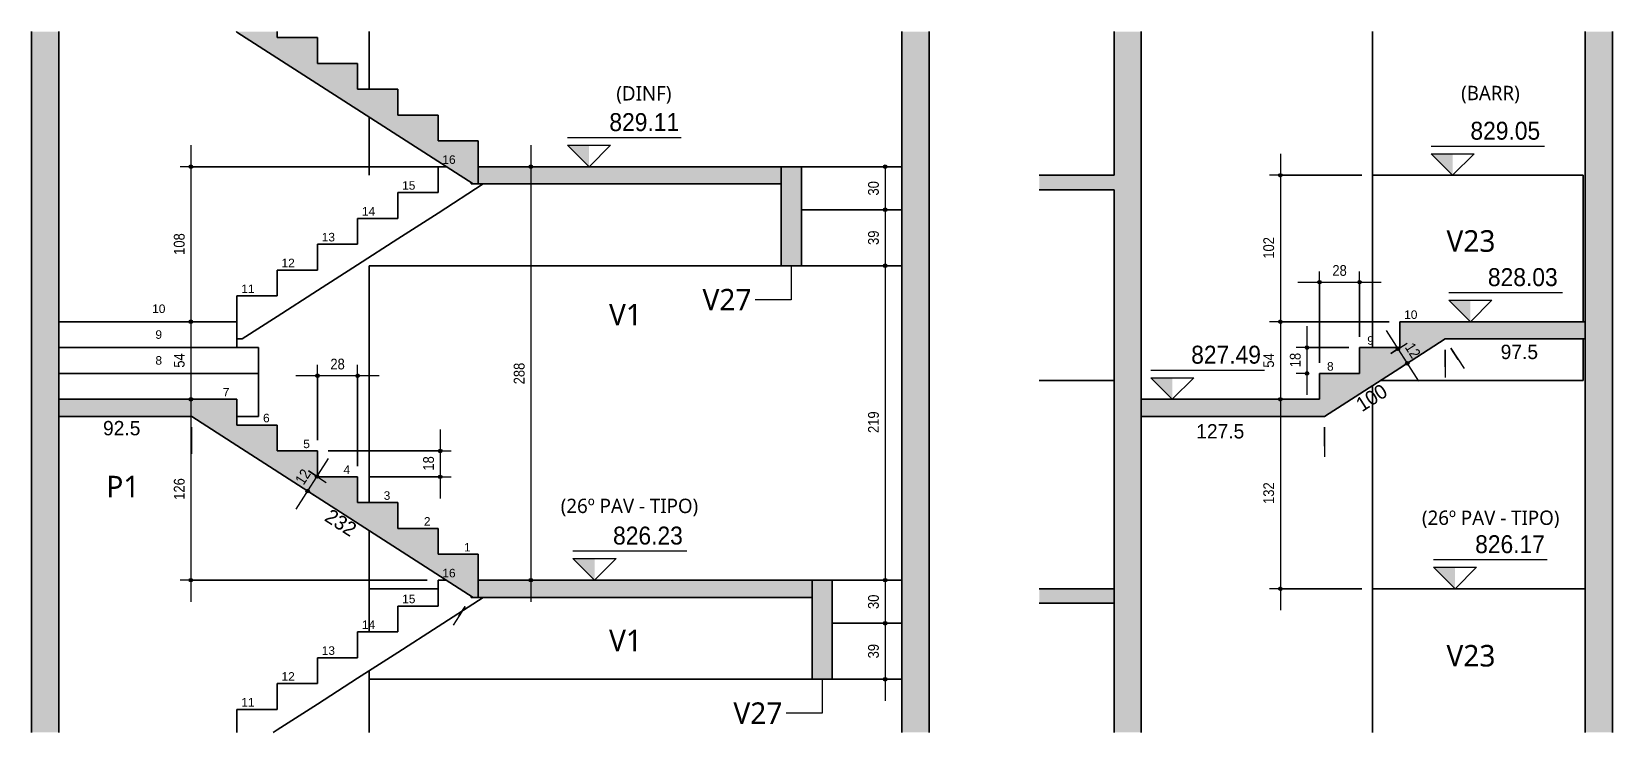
# Model space of a CAD drawing. Header units: centimetres. Extents: x -1475 to 26035, y -1239 to 84208.
# Drawn here: x 24070 to 25170, y 82517 to 83005 of the extents above; entities that cross this region are included whole.
import ezdxf

# ---------------------------------------------------------------- set-up
doc = ezdxf.new("R2010")
doc.units = ezdxf.units.CM
doc.linetypes.add('Hidden', pattern=[0.714375, 0.47625, -0.238125])
for name, color, linetype, lineweight in [('A-ANNO-DIMS', 7, 'Continuous', 9), ('A-ANNO-DIMS-50', 7, 'Continuous', 9), ('A-DETL', 7, 'Hidden', 18), ('A-FLOR', 7, 'Continuous', 9), ('G-ANNO-DIMS', 7, 'Continuous', 9), ('G-ANNO-TEXT', 7, 'Continuous', 9), ('S-BEAM', 7, 'Continuous', 9), ('S-BEAM-IDEN', 7, 'Continuous', 9), ('S-COLS', 7, 'Continuous', 9), ('S-COLS-IDEN', 7, 'Continuous', 9), ('S-STRS', 7, 'Continuous', 9), ('S-STRS-ANNO', 7, 'Continuous', 18)]:
    doc.layers.add(name, color=color, linetype=linetype, lineweight=lineweight)
doc.styles.add('Arial', font='arial.ttf', dxfattribs={"height": 5.953125})
doc.styles.add('Fira Sans', font='', dxfattribs={"width": 0.9, "height": 7.5})
doc.styles.add('Fira Sans_3', font='', dxfattribs={"width": 0.95, "height": 12.5})
doc.styles.add('Fira Sans_4', font='', dxfattribs={"height": 10})
doc.styles.add('Gadugi', font='gadugi.ttf', dxfattribs={"height": 15})
doc.styles.add('Gadugi_1', font='gadugi.ttf', dxfattribs={"height": 10})
doc.styles.get('Fira Sans').set_extended_font_data('Fira Sans')
doc.styles.get('Fira Sans_3').set_extended_font_data('Fira Sans')
doc.styles.get('Fira Sans_4').set_extended_font_data('Fira Sans')
doc.dimstyles.new('PED_R80_1_5mm_ACIMA_As_ESQ__R00_3', dxfattribs={"dimscale": 30.48, "dimtxt": 10.229846, "dimasz": 0.328084, "dimexe": 0.246063, "dimexo": 0.246063, "dimgap": 0.049213, "dimtad": 1, "dimdec": 1, "dimrnd": 0.5, "dimdsep": 46, "dimtxsty": 'Fira Sans', "dimblk1": 'DOTSMALL', "dimblk2": 'DOTSMALL', "dimsah": 1, "dimcen": 0.09, "dimdle": 0.492126, "dimazin": 0, "dimtfac": 1, "dimtdec": 4, "dimtix": 1, "dimtmove": 0, "dimatfit": 3, "dimfxl": 1, "dimtvp": 1, "dimtolj": 1, "dimtzin": 0, "dimarcsym": 2})
doc.dimstyles.new('PED_R80_2_0mm_ACIMA_As_ESQ__SEM_LINHA_R00_1', dxfattribs={"dimscale": 30.48, "dimtxt": 13.639794, "dimasz": 0.04101, "dimexe": 0.246063, "dimexo": 0.246063, "dimgap": 0.049213, "dimtad": 0, "dimjust": 2, "dimdec": 1, "dimrnd": 0.5, "dimdsep": 46, "dimtxsty": 'Fira Sans_4', "dimblk1": 'NONE', "dimblk2": 'DOTSMALL', "dimsah": 1, "dimcen": 0.09, "dimdle": 0.492126, "dimse1": 1, "dimsd1": 1, "dimsd2": 1, "dimazin": 0, "dimtfac": 1, "dimtdec": 4, "dimtix": 1, "dimtmove": 2, "dimatfit": 3, "dimfxl": 1, "dimtvp": 1, "dimtolj": 1, "dimtzin": 0, "dimarcsym": 2})

# ---------------------------------------------------------------- blocks, each defined once
blk = doc.blocks.new('Elevações de ponto - SIMBOLO DE NÍVEL-CORTE-2219088-CT204- CORTE E1-E1')
at = {"layer": 'G-ANNO-DIMS'}
blk.add_hatch(color=256, dxfattribs=at).paths.add_polyline_path([(93.2, 82926), (93.2, 82911), (78.2, 82926)], flags=0)
for p, q in [((157.4, 82931.1), (78.2, 82931.1)), ((93.2, 82911), (78.2, 82926)), ((78.2, 82926), (108.2, 82926)), ((108.2, 82926), (93.2, 82911))]:
    blk.add_line(p, q, dxfattribs=at)
blk = doc.blocks.new('DIMBLOCK486-CT204- CORTE E1-E1')
at = {"layer": 'A-ANNO-DIMS-50', "true_color": 0x000032}
h = blk.add_hatch(color=178, dxfattribs=at)
edge = h.paths.add_edge_path(flags=0)
edge.add_arc((24664, 82911), 1.25, 0, 360)
h = blk.add_hatch(color=178, dxfattribs=at)
edge = h.paths.add_edge_path(flags=0)
edge.add_arc((24664, 82881), 1.25, 0, 360)
at = {"layer": 'A-ANNO-DIMS-50', "color": 178, "true_color": 0x000032}
for p, q in [((24658.2, 82911), (24671.5, 82911)), ((24664, 82911), (24658.2, 82911)), ((24664, 82911), (24664, 82881)), ((24658.2, 82881), (24671.5, 82881)), ((24664, 82881), (24658.2, 82881))]:
    blk.add_line(p, q, dxfattribs=at)
for centre in [(24664, 82911), (24664, 82881)]:
    blk.add_circle(centre, 1.25, dxfattribs=at)
at = {"layer": 'A-ANNO-DIMS-50', "color": 0, "insert": (24652.1, 82890.9), "char_height": 7.5, "width": 12.276, "attachment_point": 1, "rotation": 90, "line_spacing_factor": 1.049215, "style": 'Fira Sans'}
blk.add_mtext('30', dxfattribs=at)
blk = doc.blocks.new('_DotSmall')
at = {"color": 0, "linetype": 'ByBlock', "const_width": 0.5}
blk.add_lwpolyline([(-0.0625, 0, 1), (0.0625, 0, 1)], format="xyb", close=True, dxfattribs=at)
blk = doc.blocks.new('DIMBLOCK487-CT204- CORTE E1-E1')
at = {"layer": 'A-ANNO-DIMS-50', "true_color": 0x000032}
h = blk.add_hatch(color=178, dxfattribs=at)
edge = h.paths.add_edge_path(flags=0)
edge.add_arc((24664, 82881), 1.25, 0, 360)
h = blk.add_hatch(color=178, dxfattribs=at)
edge = h.paths.add_edge_path(flags=0)
edge.add_arc((24664, 82842), 1.25, 0, 360)
at = {"layer": 'A-ANNO-DIMS-50', "color": 178, "true_color": 0x000032}
for p, q in [((24658.2, 82881), (24671.5, 82881)), ((24664, 82881), (24658.2, 82881)), ((24664, 82881), (24664, 82842)), ((24658.2, 82842), (24671.5, 82842)), ((24664, 82842), (24658.2, 82842))]:
    blk.add_line(p, q, dxfattribs=at)
for centre in [(24664, 82881), (24664, 82842)]:
    blk.add_circle(centre, 1.25, dxfattribs=at)
at = {"layer": 'A-ANNO-DIMS-50', "color": 0, "insert": (24652.1, 82856.5), "char_height": 7.5, "width": 11.961, "attachment_point": 1, "rotation": 90, "line_spacing_factor": 1.049215, "style": 'Fira Sans'}
blk.add_mtext('39', dxfattribs=at)
blk = doc.blocks.new('DIMBLOCK488-CT204- CORTE E1-E1')
at = {"layer": 'A-ANNO-DIMS-50', "true_color": 0x000032}
h = blk.add_hatch(color=178, dxfattribs=at)
edge = h.paths.add_edge_path(flags=0)
edge.add_arc((24664, 82842), 1.25, 0, 360)
h = blk.add_hatch(color=178, dxfattribs=at)
edge = h.paths.add_edge_path(flags=0)
edge.add_arc((24664, 82623), 1.25, 0, 360)
at = {"layer": 'A-ANNO-DIMS-50', "color": 178, "true_color": 0x000032}
for p, q in [((24658.2, 82842), (24671.5, 82842)), ((24664, 82842), (24658.2, 82842)), ((24664, 82842), (24664, 82623)), ((24658.2, 82623), (24671.5, 82623)), ((24664, 82623), (24658.2, 82623))]:
    blk.add_line(p, q, dxfattribs=at)
for centre in [(24664, 82842), (24664, 82623)]:
    blk.add_circle(centre, 1.25, dxfattribs=at)
at = {"layer": 'A-ANNO-DIMS-50', "color": 0, "insert": (24652.1, 82725.5), "char_height": 7.5, "width": 16.84, "attachment_point": 1, "rotation": 90, "line_spacing_factor": 1.049215, "style": 'Fira Sans'}
blk.add_mtext('219', dxfattribs=at)
blk = doc.blocks.new('DIMBLOCK489-CT204- CORTE E1-E1')
at = {"layer": 'A-ANNO-DIMS-50', "true_color": 0x000032}
h = blk.add_hatch(color=178, dxfattribs=at)
edge = h.paths.add_edge_path(flags=0)
edge.add_arc((24664, 82623), 1.25, 0, 360)
h = blk.add_hatch(color=178, dxfattribs=at)
edge = h.paths.add_edge_path(flags=0)
edge.add_arc((24664, 82593), 1.25, 0, 360)
at = {"layer": 'A-ANNO-DIMS-50', "color": 178, "true_color": 0x000032}
for p, q in [((24658.2, 82623), (24671.5, 82623)), ((24664, 82623), (24658.2, 82623)), ((24664, 82623), (24664, 82593)), ((24658.2, 82593), (24671.5, 82593)), ((24664, 82593), (24658.2, 82593))]:
    blk.add_line(p, q, dxfattribs=at)
for centre in [(24664, 82623), (24664, 82593)]:
    blk.add_circle(centre, 1.25, dxfattribs=at)
at = {"layer": 'A-ANNO-DIMS-50', "color": 0, "insert": (24652.1, 82602.9), "char_height": 7.5, "width": 12.276, "attachment_point": 1, "rotation": 90, "line_spacing_factor": 1.049215, "style": 'Fira Sans'}
blk.add_mtext('30', dxfattribs=at)
blk = doc.blocks.new('DIMBLOCK490-CT204- CORTE E1-E1')
at = {"layer": 'A-ANNO-DIMS-50', "true_color": 0x000032}
h = blk.add_hatch(color=178, dxfattribs=at)
edge = h.paths.add_edge_path(flags=0)
edge.add_arc((24664, 82593), 1.25, 0, 360)
h = blk.add_hatch(color=178, dxfattribs=at)
edge = h.paths.add_edge_path(flags=0)
edge.add_arc((24664, 82554), 1.25, 0, 360)
at = {"layer": 'A-ANNO-DIMS-50', "color": 178, "true_color": 0x000032}
for p, q in [((24658.2, 82593), (24671.5, 82593)), ((24664, 82593), (24658.2, 82593)), ((24664, 82593), (24664, 82539)), ((24658.2, 82554), (24671.5, 82554)), ((24664, 82554), (24658.2, 82554))]:
    blk.add_line(p, q, dxfattribs=at)
for centre in [(24664, 82593), (24664, 82554)]:
    blk.add_circle(centre, 1.25, dxfattribs=at)
at = {"layer": 'A-ANNO-DIMS-50', "color": 0, "insert": (24652.1, 82568.5), "char_height": 7.5, "width": 11.961, "attachment_point": 1, "rotation": 90, "line_spacing_factor": 1.049215, "style": 'Fira Sans'}
blk.add_mtext('39', dxfattribs=at)
blk = doc.blocks.new('DIMBLOCK491-CT204- CORTE E1-E1')
at = {"layer": 'A-ANNO-DIMS-50', "true_color": 0x000032}
h = blk.add_hatch(color=178, dxfattribs=at)
edge = h.paths.add_edge_path(flags=0)
edge.add_arc((24180.6, 82911), 1.25, 0, 360)
h = blk.add_hatch(color=178, dxfattribs=at)
edge = h.paths.add_edge_path(flags=0)
edge.add_arc((24180.6, 82803), 1.25, 0, 360)
at = {"layer": 'A-ANNO-DIMS-50', "color": 178, "true_color": 0x000032}
for p, q in [((24180.6, 82926), (24180.6, 82803)), ((24345.2, 82911), (24173.1, 82911)), ((24180.6, 82911), (24345.2, 82911)), ((24174.9, 82803), (24188.1, 82803)), ((24180.6, 82803), (24174.9, 82803))]:
    blk.add_line(p, q, dxfattribs=at)
for centre in [(24180.6, 82911), (24180.6, 82803)]:
    blk.add_circle(centre, 1.25, dxfattribs=at)
at = {"layer": 'A-ANNO-DIMS-50', "color": 0, "insert": (24168.7, 82849.6), "char_height": 7.5, "width": 17.784, "attachment_point": 1, "rotation": 90, "line_spacing_factor": 1.049215, "style": 'Fira Sans'}
blk.add_mtext('108', dxfattribs=at)
blk = doc.blocks.new('DIMBLOCK492-CT204- CORTE E1-E1')
at = {"layer": 'A-ANNO-DIMS-50', "true_color": 0x000032}
h = blk.add_hatch(color=178, dxfattribs=at)
edge = h.paths.add_edge_path(flags=0)
edge.add_arc((24180.6, 82803), 1.25, 0, 360)
h = blk.add_hatch(color=178, dxfattribs=at)
edge = h.paths.add_edge_path(flags=0)
edge.add_arc((24180.6, 82749), 1.25, 0, 360)
at = {"layer": 'A-ANNO-DIMS-50', "color": 178, "true_color": 0x000032}
for p, q in [((24174.9, 82803), (24188.1, 82803)), ((24180.6, 82803), (24174.9, 82803)), ((24180.6, 82803), (24180.6, 82749)), ((24174.9, 82749), (24188.1, 82749)), ((24180.6, 82749), (24174.9, 82749))]:
    blk.add_line(p, q, dxfattribs=at)
for centre in [(24180.6, 82803), (24180.6, 82749)]:
    blk.add_circle(centre, 1.25, dxfattribs=at)
at = {"layer": 'A-ANNO-DIMS-50', "color": 0, "insert": (24168.7, 82771), "char_height": 7.5, "width": 11.961, "attachment_point": 1, "rotation": 90, "line_spacing_factor": 1.049215, "style": 'Fira Sans'}
blk.add_mtext('54', dxfattribs=at)
blk = doc.blocks.new('DIMBLOCK493-CT204- CORTE E1-E1')
at = {"layer": 'A-ANNO-DIMS-50', "true_color": 0x000032}
h = blk.add_hatch(color=178, dxfattribs=at)
edge = h.paths.add_edge_path(flags=0)
edge.add_arc((24180.6, 82749), 1.25, 0, 360)
h = blk.add_hatch(color=178, dxfattribs=at)
edge = h.paths.add_edge_path(flags=0)
edge.add_arc((24180.6, 82623), 1.25, 0, 360)
at = {"layer": 'A-ANNO-DIMS-50', "color": 178, "true_color": 0x000032}
for p, q in [((24174.9, 82749), (24188.1, 82749)), ((24180.6, 82749), (24174.9, 82749)), ((24180.6, 82749), (24180.6, 82608)), ((24345.2, 82623), (24173.1, 82623)), ((24180.6, 82623), (24345.2, 82623))]:
    blk.add_line(p, q, dxfattribs=at)
for centre in [(24180.6, 82749), (24180.6, 82623)]:
    blk.add_circle(centre, 1.25, dxfattribs=at)
at = {"layer": 'A-ANNO-DIMS-50', "color": 0, "insert": (24168.7, 82679), "char_height": 7.5, "width": 16.84, "attachment_point": 1, "rotation": 90, "line_spacing_factor": 1.049215, "style": 'Fira Sans'}
blk.add_mtext('126', dxfattribs=at)
blk = doc.blocks.new('DIMBLOCK494-CT204- CORTE E1-E1')
at = {"layer": 'A-ANNO-DIMS-50', "true_color": 0x000032}
h = blk.add_hatch(color=178, dxfattribs=at)
edge = h.paths.add_edge_path(flags=0)
edge.add_arc((24268.7, 82765.4), 1.25, 0, 360)
h = blk.add_hatch(color=178, dxfattribs=at)
edge = h.paths.add_edge_path(flags=0)
edge.add_arc((24296.7, 82765.4), 1.25, 0, 360)
at = {"layer": 'A-ANNO-DIMS-50', "color": 178, "true_color": 0x000032}
for p, q in [((24311.7, 82765.4), (24253.7, 82765.4)), ((24268.7, 82720.5), (24268.7, 82772.9)), ((24268.7, 82765.4), (24268.7, 82720.5)), ((24296.7, 82702.5), (24296.7, 82772.9)), ((24296.7, 82765.4), (24296.7, 82702.5))]:
    blk.add_line(p, q, dxfattribs=at)
for centre in [(24268.7, 82765.4), (24296.7, 82765.4)]:
    blk.add_circle(centre, 1.25, dxfattribs=at)
at = {"layer": 'A-ANNO-DIMS-50', "color": 0, "insert": (24277.7, 82777.3), "char_height": 7.5, "width": 11.961, "attachment_point": 1, "line_spacing_factor": 1.049215, "style": 'Fira Sans'}
blk.add_mtext('28', dxfattribs=at)
blk = doc.blocks.new('DIMBLOCK495-CT204- CORTE E1-E1')
at = {"layer": 'A-ANNO-DIMS-50', "true_color": 0x000032}
h = blk.add_hatch(color=178, dxfattribs=at)
edge = h.paths.add_edge_path(flags=0)
edge.add_arc((24354.2, 82713), 1.25, 0, 360)
h = blk.add_hatch(color=178, dxfattribs=at)
edge = h.paths.add_edge_path(flags=0)
edge.add_arc((24354.2, 82695), 1.25, 0, 360)
at = {"layer": 'A-ANNO-DIMS-50', "color": 178, "true_color": 0x000032}
for p, q in [((24354.2, 82728), (24354.2, 82680)), ((24276.2, 82713), (24361.7, 82713)), ((24354.2, 82713), (24276.2, 82713)), ((24304.2, 82695), (24361.7, 82695)), ((24354.2, 82695), (24304.2, 82695))]:
    blk.add_line(p, q, dxfattribs=at)
for centre in [(24354.2, 82713), (24354.2, 82695)]:
    blk.add_circle(centre, 1.25, dxfattribs=at)
at = {"layer": 'A-ANNO-DIMS-50', "color": 0, "insert": (24342.3, 82699.3), "char_height": 7.5, "width": 11.332, "attachment_point": 1, "rotation": 90, "line_spacing_factor": 1.049215, "style": 'Fira Sans'}
blk.add_mtext('18', dxfattribs=at)
blk = doc.blocks.new('DIMBLOCK496-CT204- CORTE E1-E1')
at = {"layer": 'A-ANNO-DIMS-50', "true_color": 0x000032}
h = blk.add_hatch(color=178, dxfattribs=at)
edge = h.paths.add_edge_path(flags=0)
edge.add_arc((24261.9, 82685.1), 1.25, 0, 360)
h = blk.add_hatch(color=178, dxfattribs=at)
edge = h.paths.add_edge_path(flags=0)
edge.add_arc((24268.4, 82695.2), 1.25, 0, 360)
at = {"layer": 'A-ANNO-DIMS-50', "color": 178, "true_color": 0x000032}
for p, q in [((24253.8, 82672.5), (24276.5, 82707.8)), ((24262.4, 82699.1), (24274.7, 82691.1)), ((24268.4, 82695.2), (24262.4, 82699.1)), ((24266.7, 82682), (24255.6, 82689.2)), ((24261.9, 82685.1), (24266.7, 82682))]:
    blk.add_line(p, q, dxfattribs=at)
for centre in [(24261.9, 82685.1), (24268.4, 82695.2)]:
    blk.add_circle(centre, 1.25, dxfattribs=at)
at = {"layer": 'A-ANNO-DIMS-50', "color": 0, "insert": (24252.7, 82692.8), "char_height": 7.5, "width": 10.702, "attachment_point": 1, "rotation": 57.2648, "line_spacing_factor": 1.049215, "style": 'Fira Sans'}
blk.add_mtext('12', dxfattribs=at)
blk = doc.blocks.new('DIMBLOCK498-CT204- CORTE E1-E1')
at = {"layer": 'A-ANNO-DIMS-50', "color": 7, "true_color": 0xffffff}
for p, q in [((24181.1, 82729.5), (24181.1, 82711.1)), ((24181.1, 82718.6), (24181.1, 82729.5))]:
    blk.add_line(p, q, dxfattribs=at)
at = {"layer": 'A-ANNO-DIMS-50', "color": 0, "insert": (24119.4, 82733.9), "char_height": 10, "width": 30.847, "attachment_point": 1, "line_spacing_factor": 1.049215, "style": 'Fira Sans_4'}
blk.add_mtext('92.5', dxfattribs=at)
blk = doc.blocks.new('_None')
blk = doc.blocks.new('DIMBLOCK500-CT204- CORTE E1-E1')
at = {"layer": 'A-ANNO-DIMS-50', "color": 7, "true_color": 0xffffff}
for p, q in [((24371.6, 82604.7), (24363.2, 82591.6)), ((24367.2, 82597.9), (24371.6, 82604.7))]:
    blk.add_line(p, q, dxfattribs=at)
at = {"layer": 'A-ANNO-DIMS-50', "color": 0, "insert": (24278.3, 82673.3), "char_height": 10, "width": 26.021, "attachment_point": 1, "rotation": 327.2648, "line_spacing_factor": 1.049215, "style": 'Fira Sans_4'}
blk.add_mtext('232', dxfattribs=at)
blk = doc.blocks.new('DIMBLOCK501-CT204- CORTE E1-E1')
at = {"layer": 'A-ANNO-DIMS-50', "true_color": 0x000032}
h = blk.add_hatch(color=178, dxfattribs=at)
edge = h.paths.add_edge_path(flags=0)
edge.add_arc((24417.3, 82911), 1.25, 0, 360)
h = blk.add_hatch(color=178, dxfattribs=at)
edge = h.paths.add_edge_path(flags=0)
edge.add_arc((24417.3, 82623), 1.25, 0, 360)
at = {"layer": 'A-ANNO-DIMS-50', "color": 178, "true_color": 0x000032}
for p, q in [((24417.3, 82926), (24417.3, 82608)), ((24411.5, 82911), (24424.8, 82911)), ((24417.3, 82911), (24411.5, 82911)), ((24411.5, 82623), (24424.8, 82623)), ((24417.3, 82623), (24411.5, 82623))]:
    blk.add_line(p, q, dxfattribs=at)
for centre in [(24417.3, 82911), (24417.3, 82623)]:
    blk.add_circle(centre, 1.25, dxfattribs=at)
at = {"layer": 'A-ANNO-DIMS-50', "color": 0, "insert": (24405.4, 82759.4), "char_height": 7.5, "width": 18.256, "attachment_point": 1, "rotation": 90, "line_spacing_factor": 1.049215, "style": 'Fira Sans'}
blk.add_mtext('288', dxfattribs=at)
blk = doc.blocks.new('Elevações de ponto - SIMBOLO DE NÍVEL-CORTE-2219088-CT205 - CORTE E2-E2')
at = {"layer": 'G-ANNO-DIMS'}
blk.add_hatch(color=256, dxfattribs=at).paths.add_polyline_path([(562.5, 82920), (562.5, 82905), (547.5, 82920)], flags=0)
for p, q in [((626.6, 82925.1), (547.5, 82925.1)), ((562.5, 82905), (547.5, 82920)), ((547.5, 82920), (577.5, 82920)), ((577.5, 82920), (562.5, 82905))]:
    blk.add_line(p, q, dxfattribs=at)
blk = doc.blocks.new('DIMBLOCK502-CT205 - CORTE E2-E2')
at = {"layer": 'A-ANNO-DIMS-50', "true_color": 0x000032}
h = blk.add_hatch(color=178, dxfattribs=at)
edge = h.paths.add_edge_path(flags=0)
edge.add_arc((24939.2, 82905), 1.25, 0, 360)
h = blk.add_hatch(color=178, dxfattribs=at)
edge = h.paths.add_edge_path(flags=0)
edge.add_arc((24939.2, 82803), 1.25, 0, 360)
at = {"layer": 'A-ANNO-DIMS-50', "color": 178, "true_color": 0x000032}
for p, q in [((24939.2, 82920), (24939.2, 82803)), ((24995.9, 82905), (24931.7, 82905)), ((24939.2, 82905), (24995.9, 82905)), ((25014.9, 82803), (24931.7, 82803)), ((24939.2, 82803), (25014.9, 82803))]:
    blk.add_line(p, q, dxfattribs=at)
for centre in [(24939.2, 82905), (24939.2, 82803)]:
    blk.add_circle(centre, 1.25, dxfattribs=at)
at = {"layer": 'A-ANNO-DIMS-50', "color": 0, "insert": (24927.3, 82846.9), "char_height": 7.5, "width": 17.155, "attachment_point": 1, "rotation": 90, "line_spacing_factor": 1.049215, "style": 'Fira Sans'}
blk.add_mtext('102', dxfattribs=at)
blk = doc.blocks.new('DIMBLOCK503-CT205 - CORTE E2-E2')
at = {"layer": 'A-ANNO-DIMS-50', "true_color": 0x000032}
h = blk.add_hatch(color=178, dxfattribs=at)
edge = h.paths.add_edge_path(flags=0)
edge.add_arc((24939.2, 82803), 1.25, 0, 360)
h = blk.add_hatch(color=178, dxfattribs=at)
edge = h.paths.add_edge_path(flags=0)
edge.add_arc((24939.2, 82749), 1.25, 0, 360)
at = {"layer": 'A-ANNO-DIMS-50', "color": 178, "true_color": 0x000032}
for p, q in [((25014.9, 82803), (24931.7, 82803)), ((24939.2, 82803), (24939.2, 82749)), ((24939.2, 82803), (25014.9, 82803)), ((24933.5, 82749), (24946.7, 82749)), ((24939.2, 82749), (24933.5, 82749))]:
    blk.add_line(p, q, dxfattribs=at)
for centre in [(24939.2, 82803), (24939.2, 82749)]:
    blk.add_circle(centre, 1.25, dxfattribs=at)
at = {"layer": 'A-ANNO-DIMS-50', "color": 0, "insert": (24927.3, 82771), "char_height": 7.5, "width": 11.961, "attachment_point": 1, "rotation": 90, "line_spacing_factor": 1.049215, "style": 'Fira Sans'}
blk.add_mtext('54', dxfattribs=at)
blk = doc.blocks.new('DIMBLOCK504-CT205 - CORTE E2-E2')
at = {"layer": 'A-ANNO-DIMS-50', "true_color": 0x000032}
h = blk.add_hatch(color=178, dxfattribs=at)
edge = h.paths.add_edge_path(flags=0)
edge.add_arc((24939.2, 82749), 1.25, 0, 360)
h = blk.add_hatch(color=178, dxfattribs=at)
edge = h.paths.add_edge_path(flags=0)
edge.add_arc((24939.2, 82617), 1.25, 0, 360)
at = {"layer": 'A-ANNO-DIMS-50', "color": 178, "true_color": 0x000032}
for p, q in [((24933.5, 82749), (24946.7, 82749)), ((24939.2, 82749), (24933.5, 82749)), ((24939.2, 82749), (24939.2, 82602)), ((24995.9, 82617), (24931.7, 82617)), ((24939.2, 82617), (24995.9, 82617))]:
    blk.add_line(p, q, dxfattribs=at)
for centre in [(24939.2, 82749), (24939.2, 82617)]:
    blk.add_circle(centre, 1.25, dxfattribs=at)
at = {"layer": 'A-ANNO-DIMS-50', "color": 0, "insert": (24927.3, 82676.1), "char_height": 7.5, "width": 16.525, "attachment_point": 1, "rotation": 90, "line_spacing_factor": 1.049215, "style": 'Fira Sans'}
blk.add_mtext('132', dxfattribs=at)
blk = doc.blocks.new('DIMBLOCK506-CT205 - CORTE E2-E2')
at = {"layer": 'A-ANNO-DIMS-50', "color": 7, "true_color": 0xffffff}
for p, q in [((24969.9, 82729.5), (24969.9, 82708.9)), ((24969.9, 82716.4), (24969.9, 82729.5))]:
    blk.add_line(p, q, dxfattribs=at)
at = {"layer": 'A-ANNO-DIMS-50', "color": 0, "insert": (24880.6, 82731.7), "char_height": 10, "width": 36.932, "attachment_point": 1, "line_spacing_factor": 1.049215, "style": 'Fira Sans_4'}
blk.add_mtext('127.5', dxfattribs=at)
blk = doc.blocks.new('DIMBLOCK508-CT205 - CORTE E2-E2')
at = {"layer": 'A-ANNO-DIMS-50', "color": 7, "true_color": 0xffffff}
for p, q in [((25053.9, 82783.5), (25053.9, 82764.1)), ((25053.9, 82771.6), (25053.9, 82783.5))]:
    blk.add_line(p, q, dxfattribs=at)
at = {"layer": 'A-ANNO-DIMS-50', "color": 0, "insert": (25092.6, 82787), "char_height": 10, "width": 30.008, "attachment_point": 1, "line_spacing_factor": 1.049215, "style": 'Fira Sans_4'}
blk.add_mtext('97.5', dxfattribs=at)
blk = doc.blocks.new('DIMBLOCK510-CT205 - CORTE E2-E2')
at = {"layer": 'A-ANNO-DIMS-50', "color": 7, "true_color": 0xffffff}
for p, q in [((25058, 82784.7), (25067.1, 82770.4)), ((25063.1, 82776.7), (25058, 82784.7))]:
    blk.add_line(p, q, dxfattribs=at)
at = {"layer": 'A-ANNO-DIMS-50', "color": 0, "insert": (24990.6, 82748.3), "char_height": 10, "width": 26.86, "attachment_point": 1, "rotation": 32.7352, "line_spacing_factor": 1.049215, "style": 'Fira Sans_4'}
blk.add_mtext('100', dxfattribs=at)
blk = doc.blocks.new('DIMBLOCK511-CT205 - CORTE E2-E2')
at = {"layer": 'A-ANNO-DIMS-50', "true_color": 0x000032}
h = blk.add_hatch(color=178, dxfattribs=at)
edge = h.paths.add_edge_path(flags=0)
edge.add_arc((24966.4, 82830.6), 1.25, 0, 360)
h = blk.add_hatch(color=178, dxfattribs=at)
edge = h.paths.add_edge_path(flags=0)
edge.add_arc((24994.4, 82830.6), 1.25, 0, 360)
at = {"layer": 'A-ANNO-DIMS-50', "color": 178, "true_color": 0x000032}
for p, q in [((24951.4, 82830.6), (25009.4, 82830.6)), ((24966.4, 82774.5), (24966.4, 82838.1)), ((24966.4, 82830.6), (24966.4, 82774.5)), ((24994.4, 82792.5), (24994.4, 82838.1)), ((24994.4, 82830.6), (24994.4, 82792.5))]:
    blk.add_line(p, q, dxfattribs=at)
for centre in [(24966.4, 82830.6), (24994.4, 82830.6)]:
    blk.add_circle(centre, 1.25, dxfattribs=at)
at = {"layer": 'A-ANNO-DIMS-50', "color": 0, "insert": (24975.4, 82842.5), "char_height": 7.5, "width": 11.961, "attachment_point": 1, "line_spacing_factor": 1.049215, "style": 'Fira Sans'}
blk.add_mtext('28', dxfattribs=at)
blk = doc.blocks.new('DIMBLOCK512-CT205 - CORTE E2-E2')
at = {"layer": 'A-ANNO-DIMS-50', "true_color": 0x000032}
h = blk.add_hatch(color=178, dxfattribs=at)
edge = h.paths.add_edge_path(flags=0)
edge.add_arc((24957.7, 82785), 1.25, 0, 360)
h = blk.add_hatch(color=178, dxfattribs=at)
edge = h.paths.add_edge_path(flags=0)
edge.add_arc((24957.7, 82767), 1.25, 0, 360)
at = {"layer": 'A-ANNO-DIMS-50', "color": 178, "true_color": 0x000032}
for p, q in [((24957.7, 82800), (24957.7, 82752)), ((24986.9, 82785), (24950.2, 82785)), ((24957.7, 82785), (24986.9, 82785)), ((24958.9, 82767), (24950.2, 82767)), ((24957.7, 82767), (24958.9, 82767))]:
    blk.add_line(p, q, dxfattribs=at)
for centre in [(24957.7, 82785), (24957.7, 82767)]:
    blk.add_circle(centre, 1.25, dxfattribs=at)
at = {"layer": 'A-ANNO-DIMS-50', "color": 0, "insert": (24945.8, 82771.3), "char_height": 7.5, "width": 11.332, "attachment_point": 1, "rotation": 90, "line_spacing_factor": 1.049215, "style": 'Fira Sans'}
blk.add_mtext('18', dxfattribs=at)
blk = doc.blocks.new('DIMBLOCK513-CT205 - CORTE E2-E2')
at = {"layer": 'A-ANNO-DIMS-50', "true_color": 0x000032}
h = blk.add_hatch(color=178, dxfattribs=at)
edge = h.paths.add_edge_path(flags=0)
edge.add_arc((25021.1, 82784.2), 1.25, 0, 360)
h = blk.add_hatch(color=178, dxfattribs=at)
edge = h.paths.add_edge_path(flags=0)
edge.add_arc((25027.6, 82774.1), 1.25, 0, 360)
at = {"layer": 'A-ANNO-DIMS-50', "color": 178, "true_color": 0x000032}
for p, q in [((25035.7, 82761.5), (25013, 82796.8)), ((25016.1, 82780.9), (25027.4, 82788.2)), ((25021.1, 82784.2), (25016.1, 82780.9)), ((25028.7, 82774.8), (25021.3, 82770)), ((25027.6, 82774.1), (25028.7, 82774.8))]:
    blk.add_line(p, q, dxfattribs=at)
for centre in [(25021.1, 82784.2), (25027.6, 82774.1)]:
    blk.add_circle(centre, 1.25, dxfattribs=at)
at = {"layer": 'A-ANNO-DIMS-50', "color": 0, "insert": (25031.9, 82789.3), "char_height": 7.5, "width": 10.702, "attachment_point": 1, "rotation": 302.7352, "line_spacing_factor": 1.049215, "style": 'Fira Sans'}
blk.add_mtext('12', dxfattribs=at)

msp = doc.modelspace()

# ---------------------------------------------------------------- hatches: boundary and pattern name
at = {"layer": 'A-FLOR', "lineweight": 18, "true_color": 0xa6a6a6}
for points in [[(24823.38, 82895), (24823.38, 82905), (24771.35, 82905), (24771.35, 82895)], [(24771.35, 82607), (24823.38, 82607), (24823.38, 82617), (24771.35, 82617), (24771.35, 82613.42)]]:
    msp.add_hatch(color=253, dxfattribs=at).paths.add_polyline_path(points, flags=0)
at = {"layer": 'S-BEAM', "true_color": 0xa6a6a6}
for points in [[(24591.67, 82842), (24605.67, 82842), (24605.67, 82911), (24591.67, 82911), (24591.67, 82899)], [(24627.17, 82554), (24627.17, 82623), (24613.17, 82623), (24613.17, 82554)]]:
    msp.add_hatch(color=253, dxfattribs=at).paths.add_polyline_path(points, flags=0)
at = {"layer": 'S-COLS', "true_color": 0xa6a6a6}
for points in [[(24069.67, 82905), (24088.67, 82905), (24088.67, 83005.1), (24069.67, 83005.1)], [(24675.67, 82905), (24694.67, 82905), (24694.67, 83005.1), (24675.67, 83005.1)], [(24842.38, 82905), (24842.38, 83005.1), (24823.38, 83005.1), (24823.38, 82905)], [(25151.38, 82905), (25170.38, 82905), (25170.38, 83005.1), (25151.38, 83005.1)], [(24088.67, 82617), (24088.67, 82905), (24069.67, 82905), (24069.67, 82617)], [(24675.67, 82617), (24694.67, 82617), (24694.67, 82905), (24675.67, 82905)], [(24823.38, 82617), (24842.38, 82617), (24842.38, 82905), (24823.38, 82905), (24823.38, 82617)], [(25170.38, 82617), (25170.38, 82905), (25151.38, 82905), (25151.38, 82617)], [(24088.67, 82516.97), (24088.67, 82617), (24069.67, 82617), (24069.67, 82516.97)], [(24694.67, 82516.97), (24694.67, 82617), (24675.67, 82617), (24675.67, 82516.97)], [(24842.38, 82516.97), (24842.38, 82617), (24823.38, 82617), (24823.38, 82516.97), (24829.54, 82516.97)], [(25151.38, 82516.97), (25170.38, 82516.97), (25170.38, 82617), (25151.38, 82617)]]:
    msp.add_hatch(color=253, dxfattribs=at).paths.add_polyline_path(points, flags=0)
at = {"layer": 'S-STRS', "true_color": 0xa6a6a6}
for points in [[(24212.67, 83004.73), (24212.67, 83005.1), (24212.1, 83005.1)], [(24380.67, 82899), (24380.67, 82929), (24352.67, 82929), (24352.67, 82947), (24324.67, 82947), (24324.67, 82965), (24296.67, 82965), (24296.67, 82983), (24268.67, 82983), (24268.67, 83001), (24240.67, 83001), (24240.67, 83005.1), (24212.67, 83005.1), (24212.67, 83004.73), (24377.15, 82899)], [(24969.91, 82737), (25022.38, 82770.73), (25022.38, 82785), (24994.38, 82785), (24994.38, 82767), (24966.38, 82767), (24966.38, 82737)], [(24212.67, 82716.73), (24212.67, 82749), (24088.67, 82749), (24088.67, 82737), (24181.15, 82737)], [(24966.38, 82737), (24966.38, 82749), (24842.38, 82749), (24842.38, 82737)], [(24377.15, 82611), (24380.67, 82611), (24380.67, 82641), (24352.67, 82641), (24352.67, 82659), (24324.67, 82659), (24324.67, 82677), (24296.67, 82677), (24296.67, 82695), (24268.67, 82695), (24268.67, 82713), (24240.67, 82713), (24240.67, 82731), (24212.67, 82731), (24212.67, 82716.73), (24361.26, 82621.21)]]:
    msp.add_hatch(color=253, dxfattribs=at).paths.add_polyline_path(points, flags=0)
at = {"layer": 'S-STRS', "lineweight": 18, "true_color": 0xa6a6a6}
for points in [[(24591.67, 82899), (24591.67, 82911), (24380.67, 82911), (24380.67, 82899)], [(25022.38, 82770.73), (25053.91, 82791), (25151.38, 82791), (25151.38, 82803), (25022.38, 82803), (25022.38, 82785)], [(24380.67, 82611), (24613.17, 82611), (24613.17, 82623), (24380.67, 82623), (24380.67, 82617)]]:
    msp.add_hatch(color=253, dxfattribs=at).paths.add_polyline_path(points, flags=0)

# ---------------------------------------------------------------- linework, layer by layer
at = {"layer": 'A-DETL', "linetype": 'Continuous'}
msp.add_line((24181.15, 82737), (24181.5, 82737.55), dxfattribs=at)
at = {"layer": 'A-FLOR', "lineweight": 25}
for p, q in [((24823.38, 82905), (24771.35, 82905)), ((24771.35, 82895), (24823.38, 82895)), ((24823.38, 82617), (24771.35, 82617)), ((24823.38, 82607), (24823.38, 82617)), ((24771.35, 82607), (24823.38, 82607))]:
    msp.add_line(p, q, dxfattribs=at)
at = {"layer": 'S-BEAM', "lineweight": 25}
for p, q in [((24304.67, 82911), (24352.67, 82911)), ((24304.67, 82911), (24304.67, 82905)), ((24605.67, 82911), (24591.67, 82911)), ((24591.67, 82911), (24591.67, 82842)), ((24605.67, 82842), (24605.67, 82911)), ((24605.67, 82911), (24675.67, 82911)), ((25003.38, 82905), (25150.11, 82905)), ((25003.38, 82905), (25003.38, 82785)), ((25150.11, 82905), (25150.11, 82803)), ((24605.67, 82881), (24675.67, 82881)), ((24304.67, 82842), (24591.67, 82842)), ((24591.67, 82842), (24605.67, 82842)), ((24605.67, 82842), (24675.67, 82842)), ((25150.11, 82791), (25150.11, 82762)), ((24771.35, 82762), (24823.38, 82762)), ((25008.81, 82762), (25150.11, 82762)), ((24627.17, 82623), (24613.17, 82623)), ((24613.17, 82623), (24613.17, 82554)), ((24627.17, 82554), (24627.17, 82623)), ((24627.17, 82623), (24675.67, 82623)), ((24304.67, 82617), (24352.67, 82617)), ((24304.67, 82617), (24304.67, 82587)), ((25003.38, 82617), (25151.38, 82617)), ((25003.38, 82617), (25003.38, 82516.97)), ((24627.17, 82593), (24675.67, 82593)), ((24304.67, 82559.87), (24304.67, 82554)), ((24304.67, 82554), (24613.17, 82554)), ((24613.17, 82554), (24627.17, 82554)), ((24627.17, 82554), (24675.67, 82554))]:
    msp.add_line(p, q, dxfattribs=at)
at = {"layer": 'S-BEAM-IDEN'}
for p, q in [((24598.67, 82842), (24598.67, 82818.31)), ((24598.67, 82818.31), (24573.54, 82818.31)), ((24620.17, 82554), (24620.17, 82530.31)), ((24620.17, 82530.31), (24595.04, 82530.31))]:
    msp.add_line(p, q, dxfattribs=at)
at = {"layer": 'S-COLS', "lineweight": 25}
for p, q in [((24069.67, 83005.1), (24069.67, 82905)), ((24088.67, 82905), (24088.67, 83005.1)), ((24304.67, 83005.1), (24304.67, 82965)), ((24675.67, 83005.1), (24675.67, 82905)), ((24694.67, 82905), (24694.67, 83005.1)), ((24823.38, 83005.1), (24823.38, 82905)), ((24842.38, 82905), (24842.38, 83005.1)), ((25003.38, 83005.1), (25003.38, 82905)), ((25151.38, 83005.1), (25151.38, 82905)), ((25170.38, 82905), (25170.38, 83005.1)), ((24304.67, 82945.59), (24304.67, 82905)), ((24069.67, 82905), (24069.67, 82617)), ((24088.67, 82617), (24088.67, 82905)), ((24675.67, 82905), (24675.67, 82617)), ((24694.67, 82617), (24694.67, 82905)), ((24823.38, 82895), (24823.38, 82617)), ((24842.38, 82617), (24842.38, 82905)), ((25003.38, 82905), (25003.38, 82785)), ((25151.38, 82905), (25151.38, 82617)), ((25170.38, 82617), (25170.38, 82905)), ((24304.67, 82842), (24304.67, 82677)), ((25003.38, 82758.51), (25003.38, 82617)), ((24304.67, 82657.59), (24304.67, 82617)), ((24069.67, 82617), (24069.67, 82516.97)), ((24088.67, 82516.97), (24088.67, 82617)), ((24304.67, 82617), (24304.67, 82587)), ((24675.67, 82617), (24675.67, 82516.97)), ((24694.67, 82516.97), (24694.67, 82617)), ((24823.38, 82617), (24823.38, 82607)), ((24842.38, 82516.97), (24842.38, 82617)), ((25003.38, 82617), (25003.38, 82516.97)), ((25151.38, 82617), (25151.38, 82516.97)), ((25170.38, 82516.97), (25170.38, 82617)), ((24823.38, 82607), (24823.38, 82516.97)), ((24304.67, 82559.87), (24304.67, 82516.97))]:
    msp.add_line(p, q, dxfattribs=at)
at = {"layer": 'S-STRS', "lineweight": 25}
for p, q in [((24212.1, 83005.1), (24212.67, 83004.73)), ((24240.67, 83001), (24240.67, 83005.1)), ((24212.67, 83004.73), (24377.15, 82899)), ((24268.67, 83001), (24240.67, 83001)), ((24268.67, 82983), (24268.67, 83001)), ((24296.67, 82983), (24268.67, 82983)), ((24296.67, 82965), (24296.67, 82983)), ((24324.67, 82965), (24296.67, 82965)), ((24324.67, 82947), (24324.67, 82965)), ((24352.67, 82947), (24324.67, 82947)), ((24352.67, 82929), (24352.67, 82947)), ((24380.67, 82929), (24352.67, 82929)), ((24380.67, 82899), (24380.67, 82929)), ((24352.67, 82911), (24358.47, 82911)), ((24352.67, 82911), (24352.67, 82893)), ((24591.67, 82911), (24380.67, 82911)), ((24380.67, 82911), (24380.67, 82899)), ((24591.67, 82899), (24591.67, 82911)), ((24352.67, 82878.73), (24384.19, 82899)), ((24375.67, 82899), (24375.67, 82899.94)), ((24375.67, 82899), (24377.14, 82899)), ((24377.15, 82899), (24380.67, 82899)), ((24380.67, 82899), (24591.67, 82899)), ((24324.67, 82893), (24352.67, 82893)), ((24324.67, 82875), (24324.67, 82893)), ((24296.67, 82875), (24324.67, 82875)), ((24296.67, 82857), (24296.67, 82875)), ((24324.67, 82860.73), (24352.67, 82878.73)), ((24268.67, 82857), (24296.67, 82857)), ((24268.67, 82839), (24268.67, 82857)), ((24296.67, 82842.73), (24324.67, 82860.73)), ((24268.67, 82824.73), (24296.67, 82842.73)), ((24240.67, 82839), (24268.67, 82839)), ((24240.67, 82821), (24240.67, 82839)), ((24212.67, 82821), (24216.19, 82821)), ((24212.67, 82791), (24212.67, 82821)), ((24216.19, 82821), (24240.67, 82821)), ((24240.67, 82806.73), (24268.67, 82824.73)), ((24216.19, 82791), (24240.67, 82806.73)), ((24088.67, 82803), (24212.67, 82803)), ((25151.38, 82803), (25022.38, 82803)), ((25022.38, 82803), (25022.38, 82785)), ((25151.38, 82791), (25151.38, 82803)), ((24088.67, 82785), (24227.67, 82785)), ((24212.67, 82785), (24212.67, 82791)), ((24212.67, 82791), (24216.19, 82791)), ((24227.67, 82767), (24227.67, 82785)), ((25022.38, 82785), (24994.38, 82785)), ((24994.38, 82785), (24994.38, 82767)), ((25022.38, 82770.73), (25053.91, 82791)), ((25053.91, 82791), (25151.38, 82791)), ((24088.67, 82767), (24181.15, 82767)), ((24181.15, 82767), (24227.67, 82767)), ((24227.67, 82737), (24227.67, 82767)), ((24994.38, 82767), (24966.38, 82767)), ((24966.38, 82767), (24966.38, 82749)), ((24969.91, 82737), (25022.38, 82770.73)), ((24212.67, 82749), (24088.67, 82749)), ((24088.67, 82749), (24088.67, 82737)), ((24212.67, 82731), (24212.67, 82749)), ((24966.38, 82749), (24842.38, 82749)), ((24842.38, 82749), (24842.38, 82737)), ((24088.67, 82737), (24181.15, 82737)), ((24181.15, 82737), (24212.67, 82716.73)), ((24212.67, 82737), (24227.67, 82737)), ((24240.67, 82731), (24212.67, 82731)), ((24240.67, 82713), (24240.67, 82731)), ((24842.38, 82737), (24966.38, 82737)), ((24966.38, 82737), (24969.91, 82737)), ((24212.67, 82716.73), (24377.15, 82611)), ((24268.67, 82713), (24240.67, 82713)), ((24268.67, 82695), (24268.67, 82713)), ((24296.67, 82695), (24268.67, 82695)), ((24296.67, 82677), (24296.67, 82695)), ((24324.67, 82677), (24296.67, 82677)), ((24324.67, 82659), (24324.67, 82677)), ((24352.67, 82659), (24324.67, 82659)), ((24352.67, 82641), (24352.67, 82659)), ((24380.67, 82641), (24352.67, 82641)), ((24380.67, 82611), (24380.67, 82641)), ((24352.67, 82623), (24358.47, 82623)), ((24352.67, 82623), (24352.67, 82605)), ((24613.17, 82623), (24380.67, 82623)), ((24380.67, 82623), (24380.67, 82611)), ((24613.17, 82611), (24613.17, 82623)), ((24352.67, 82590.73), (24384.19, 82611)), ((24375.67, 82611), (24375.67, 82611.94)), ((24375.67, 82611), (24377.14, 82611)), ((24377.15, 82611), (24380.67, 82611)), ((24380.67, 82611), (24613.17, 82611)), ((24324.67, 82605), (24352.67, 82605)), ((24324.67, 82587), (24324.67, 82605)), ((24296.67, 82587), (24324.67, 82587)), ((24296.67, 82569), (24296.67, 82587)), ((24324.67, 82572.73), (24352.67, 82590.73)), ((24268.67, 82569), (24296.67, 82569)), ((24268.67, 82551), (24268.67, 82569)), ((24296.67, 82554.73), (24324.67, 82572.73)), ((24268.67, 82536.73), (24296.67, 82554.73)), ((24240.67, 82551), (24268.67, 82551)), ((24240.67, 82533), (24240.67, 82551)), ((24212.67, 82533), (24216.19, 82533)), ((24212.67, 82516.97), (24212.67, 82533)), ((24216.19, 82533), (24240.67, 82533)), ((24240.67, 82518.73), (24268.67, 82536.73)), ((24237.92, 82516.97), (24240.67, 82518.73))]:
    msp.add_line(p, q, dxfattribs=at)

# ---------------------------------------------------------------- block references
at = {"layer": 'G-ANNO-DIMS'}
for name, p in [('Elevações de ponto - SIMBOLO DE NÍVEL-CORTE-2219088-CT204- CORTE E1-E1', (24364.67, 0)), ('Elevações de ponto - SIMBOLO DE NÍVEL-CORTE-2219088-CT205 - CORTE E2-E2', (24496.63, 0)), ('Elevações de ponto - SIMBOLO DE NÍVEL-CORTE-2219088-CT205 - CORTE E2-E2', (24508.99, -102)), ('Elevações de ponto - SIMBOLO DE NÍVEL-CORTE-2219088-CT205 - CORTE E2-E2', (24301.44, -156)), ('Elevações de ponto - SIMBOLO DE NÍVEL-CORTE-2219088-CT204- CORTE E1-E1', (24368.43, -288)), ('Elevações de ponto - SIMBOLO DE NÍVEL-CORTE-2219088-CT205 - CORTE E2-E2', (24498.32, -288))]:
    msp.add_blockref(name, p, dxfattribs=at)

# ---------------------------------------------------------------- texts
at = {"layer": 'G-ANNO-DIMS', "char_height": 12.5, "attachment_point": 1, "line_spacing_factor": 1.049215, "style": 'Fira Sans_3'}
for s, insert, width in [('829.11', (24471.97, 82948.31), 56.0567), ('829.05', (25071.53, 82942.31), 60.1485), ('828.03', (25083.71, 82840.31), 60.5576), ('827.49', (24877.11, 82786.31), 58.3072), ('826.23', (24474.54, 82660.31), 58.921), ('826.17', (25074.83, 82654.31), 56.2613)]:
    msp.add_mtext(s, dxfattribs=dict(at, insert=insert, width=width))
at = {"layer": 'G-ANNO-TEXT', "char_height": 10, "attachment_point": 1, "style": 'Gadugi_1'}
for s, insert, width in [('(DINF)', (24476.82, 82967.1), 48.1012), ('(BARR)', (25065.06, 82967.34), 52.5105), ('(26º PAV - TIPO)', (24438.11, 82679.75), 125.4641), ('(26º PAV - TIPO)', (25037.79, 82671.48), 125.4641)]:
    msp.add_mtext(s, dxfattribs=dict(at, insert=insert, width=width))
at = {"layer": 'S-BEAM-IDEN', "char_height": 15, "attachment_point": 1, "style": 'Gadugi'}
for s, insert, width in [('V23', (25054.87, 82866.76), 44.0928), ('V27', (24536.84, 82825.86), 44.0928), ('V1', (24471.75, 82815.46), 30.0633), ('V1', (24471.75, 82588.42), 30.0633), ('V23', (25054.87, 82577.87), 44.0928), ('V27', (24558.34, 82537.86), 44.0928)]:
    msp.add_mtext(s, dxfattribs=dict(at, insert=insert, width=width))
at = {"layer": 'S-COLS-IDEN', "insert": (24121.71, 82695.69), "char_height": 15, "width": 28.4599, "attachment_point": 1, "style": 'Gadugi'}
msp.add_mtext('P1', dxfattribs=at)
at = {"layer": 'S-STRS-ANNO', "attachment_point": 1, "line_spacing_factor": 0.941778, "style": 'Arial'}
for s, insert, char_height, width in [('16', (24355.66, 82918.92), 5.953, 10.9888), ('15', (24327.66, 82900.92), 5.953, 10.9888), ('14', (24299.66, 82882.92), 5.953, 10.9888), ('13', (24271.66, 82864.92), 5.953, 10.9888), ('12', (24243.66, 82846.92), 5.953, 10.9888), ('11', (24215.66, 82828.92), 5.953, 10.9888), ('10', (24153.59, 82815.06), 5.953, 10.9888), ('10', (25025.38, 82810.92), 5.953, 10.9888), ('9', (24155.88, 82797.06), 5.95, 5.4944), ('9', (24999.67, 82792.92), 5.95, 5.4944), ('8', (24155.88, 82779.06), 5.95, 5.4944), ('8', (24971.67, 82774.92), 5.95, 5.4944), ('7', (24202.81, 82756.92), 5.95, 5.4944), ('6', (24230.81, 82738.92), 5.95, 5.4944), ('5', (24258.81, 82720.92), 5.95, 5.4944), ('4', (24286.81, 82702.92), 5.95, 5.4944), ('3', (24314.81, 82684.92), 5.95, 5.4944), ('2', (24342.81, 82666.92), 5.95, 5.4944), ('1', (24370.81, 82648.92), 5.95, 5.4944), ('16', (24355.66, 82630.92), 5.953, 10.9888), ('15', (24327.66, 82612.92), 5.953, 10.9888), ('14', (24299.66, 82594.92), 5.953, 10.9888), ('13', (24271.66, 82576.92), 5.953, 10.9888), ('12', (24243.66, 82558.92), 5.953, 10.9888), ('11', (24215.66, 82540.92), 5.953, 10.9888)]:
    msp.add_mtext(s, dxfattribs=dict(at, insert=insert, char_height=char_height, width=width))

# ---------------------------------------------------------------- dimensions: what is measured, and where the dimension line sits
at = {"layer": 'A-ANNO-DIMS', "color": 178, "true_color": 0x000032}
for base, p1, p2, angle, override, picture, middle in [((24180.6, 82803), (24352.67, 82911), (24182.37, 82803), 90, {"dimpost": '<>', "dimfxl": 201.659529}, 'DIMBLOCK491-CT204- CORTE E1-E1', (24175.29, 82857)), ((24417.27, 82623), (24419.04, 82911), (24419.04, 82623), 90, {"dimpost": '<>', "dimfxl": 288}, 'DIMBLOCK501-CT204- CORTE E1-E1', (24411.96, 82767)), ((24939.18, 82803), (25003.38, 82905), (25022.38, 82803), 90, {"dimpost": '<>', "dimfxl": 103.754519}, 'DIMBLOCK502-CT205 - CORTE E2-E2', (24933.87, 82854)), ((24663.96, 82881), (24665.73, 82911), (24665.73, 82881), 90, {"dimpost": '<>', "dimfxl": 30}, 'DIMBLOCK486-CT204- CORTE E1-E1', (24658.65, 82896)), ((24663.96, 82842), (24665.73, 82881), (24665.73, 82842), 90, {"dimpost": '<>', "dimfxl": 39}, 'DIMBLOCK487-CT204- CORTE E1-E1', (24658.59, 82861.5)), ((24663.96, 82623), (24665.73, 82842), (24665.73, 82623), 90, {"dimpost": '<>', "dimfxl": 219}, 'DIMBLOCK488-CT204- CORTE E1-E1', (24658.59, 82732.5)), ((24180.6, 82749), (24182.37, 82803), (24182.37, 82749), 90, {"dimpost": '<>', "dimfxl": 54}, 'DIMBLOCK492-CT204- CORTE E1-E1', (24175.29, 82776)), ((24939.18, 82749), (25022.38, 82803), (24940.95, 82749), 90, {"dimpost": '<>', "dimfxl": 97.709797}, 'DIMBLOCK503-CT205 - CORTE E2-E2', (24933.87, 82776)), ((24957.7, 82767), (24994.38, 82785), (24966.38, 82767), 90, {"dimpost": '<>', "dimfxl": 33.286634}, 'DIMBLOCK512-CT205 - CORTE E2-E2', (24952.39, 82776)), ((25021.08, 82784.16), (25022.38, 82770.73), (25022.38, 82785), 302.73523, {"dimpost": '<>', "dimfxl": 14.2657}, 'DIMBLOCK513-CT205 - CORTE E2-E2', (25028.74, 82781.95)), ((24180.6, 82623), (24182.37, 82749), (24352.67, 82623), 90, {"dimpost": '<>', "dimfxl": 211.845617}, 'DIMBLOCK493-CT204- CORTE E1-E1', (24175.29, 82686)), ((24939.18, 82617), (24940.95, 82749), (25003.38, 82617), 90, {"dimpost": '<>', "dimfxl": 146.019793}, 'DIMBLOCK504-CT205 - CORTE E2-E2', (24933.87, 82683)), ((24354.16, 82695), (24268.67, 82713), (24296.67, 82695), 90, {"dimpost": '<>', "dimfxl": 33.286634}, 'DIMBLOCK495-CT204- CORTE E1-E1', (24348.85, 82704)), ((24268.35, 82695.2), (24260.38, 82686.07), (24268.67, 82695), 57.26477, {"dimpost": '<>', "dimfxl": 12.190456}, 'DIMBLOCK496-CT204- CORTE E1-E1', (24260.69, 82693)), ((24663.96, 82593), (24665.73, 82623), (24665.73, 82593), 90, {"dimpost": '<>', "dimfxl": 30}, 'DIMBLOCK489-CT204- CORTE E1-E1', (24658.65, 82608)), ((24663.96, 82554), (24665.73, 82593), (24665.73, 82554), 90, {"dimpost": '<>', "dimfxl": 39}, 'DIMBLOCK490-CT204- CORTE E1-E1', (24658.59, 82573.5))]:
    dim = msp.add_linear_dim(base=base, p1=p1, p2=p2, angle=angle, dimstyle='PED_R80_1_5mm_ACIMA_As_ESQ__R00_3', override=override, dxfattribs=at)
    dim.commit()
    dim.dimension.update_dxf_attribs({"geometry": picture, "text_midpoint": middle})
for base, p1, p2, picture, middle in [((24994.38, 82830.62), (24966.38, 82767), (24994.38, 82785), 'DIMBLOCK511-CT205 - CORTE E2-E2', (24980.38, 82835.94)), ((24268.67, 82765.44), (24296.67, 82695), (24268.67, 82713), 'DIMBLOCK494-CT204- CORTE E1-E1', (24282.67, 82770.75))]:
    dim = msp.add_linear_dim(base=base, p1=p1, p2=p2, dimstyle='PED_R80_1_5mm_ACIMA_As_ESQ__R00_3', override={"dimpost": '<>', "dimfxl": 33.286634}, dxfattribs=at)
    dim.commit()
    dim.dimension.update_dxf_attribs({"geometry": picture, "text_midpoint": middle})
at = {"layer": 'A-ANNO-DIMS', "color": 7, "true_color": 0xffffff}
for base, p1, p2, angle, override, picture, middle, turn in [((25063.09, 82776.71), (24969.91, 82737), (25053.91, 82791), 32.73523, {"dimpost": '<>', "dimfxl": 99.859902}, 'DIMBLOCK510-CT205 - CORTE E2-E2', (25005.49, 82750), 32.73523), ((24367.25, 82597.9), (24181.15, 82737), (24375.67, 82611), 327.26477, {"dimpost": '<>', "dimfxl": 231.766581}, 'DIMBLOCK500-CT204- CORTE E1-E1', (24285.61, 82660.7), 327.26477)]:
    dim = msp.add_linear_dim(base=base, p1=p1, p2=p2, angle=angle, dimstyle='PED_R80_2_0mm_ACIMA_As_ESQ__SEM_LINHA_R00_1', override=override, dxfattribs=at)
    dim.commit()
    dim.dimension.update_dxf_attribs({"geometry": picture, "text_midpoint": middle, "dimtype": 160, "text_rotation": turn})
for base, p1, p2, override, picture, middle in [((25053.91, 82771.61), (25151.38, 82769.84), (25053.91, 82791), {"dimpost": '<>', "dimfxl": 99.745388}, 'DIMBLOCK508-CT205 - CORTE E2-E2', (25107.64, 82780.29)), ((24181.15, 82718.56), (24088.67, 82720.33), (24181.15, 82737), {"dimpost": '<>', "dimfxl": 93.965604}, 'DIMBLOCK498-CT204- CORTE E1-E1', (24134.81, 82727.25)), ((24969.91, 82716.37), (24842.38, 82718.14), (24969.91, 82737), {"dimpost": '<>', "dimfxl": 128.911875}, 'DIMBLOCK506-CT205 - CORTE E2-E2', (24899.03, 82725.05))]:
    dim = msp.add_linear_dim(base=base, p1=p1, p2=p2, dimstyle='PED_R80_2_0mm_ACIMA_As_ESQ__SEM_LINHA_R00_1', override=override, dxfattribs=at)
    dim.commit()
    dim.dimension.update_dxf_attribs({"geometry": picture, "text_midpoint": middle, "dimtype": 160})

doc.saveas('drawing.dxf')
